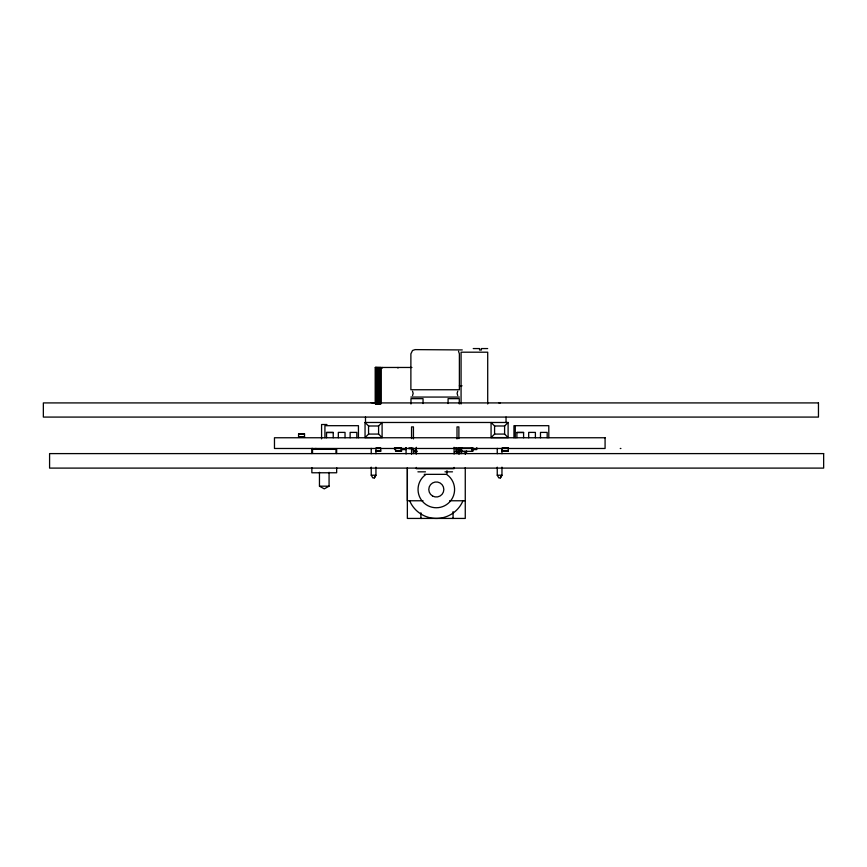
<?xml version="1.0" encoding="UTF-8"?>
<svg xmlns="http://www.w3.org/2000/svg" width="867" height="867" viewBox="0 0 867 867"><rect width="100%" height="100%" fill="white"/><g stroke="black" fill="none" stroke-linecap="round" stroke-linejoin="round"><path stroke-width="1.3" d="M406.07 453.961L406.07 447.654L406.07 449.583L400.955 449.583M407.36 468.321L407.36 500.768L423.031 500.768M415.64 448.304L415.065 451.653M459.445 453.658L459.304 448.304M461.114 453.658L461.547 451.653M462.902 500.768L462.414 502.015A28.958 28.958 0 0 1 410.828 503.228L409.744 500.768M412.54 395.558L413.158 393.401L412.54 391.255M457.722 391.255L457.104 393.401L457.722 395.558M371.228 467.15L371.228 475.203L372.81 477.934L374.349 477.934L375.942 475.203L375.942 467.15M497.246 467.15L497.246 475.203L498.828 477.934L500.367 477.934L501.96 475.203L501.96 467.15M374.349 477.934L375.942 475.203L371.228 475.203M500.367 477.934L501.96 475.203L497.246 475.203M368.562 425.99L378.586 425.99L382.098 422.478L382.098 437.586L365.05 437.586L368.562 434.074L368.562 425.99L365.05 422.478L508.105 422.478L508.105 437.586L491.069 437.586L491.069 422.478L494.58 425.99L494.58 434.074L491.069 437.586M494.58 425.99L504.605 425.99L508.105 422.478M425.664 474.683L425.047 475.094A18.272 18.272 0 0 0 422.858 501.841A18.272 18.272 0 0 0 449.702 501.917L451.479 499.685A18.272 18.272 0 0 0 448.759 476.102L446.971 474.683L446.971 470.673M329.07 472.298L329.07 486.181L324.258 488.858L319.457 486.181L319.457 472.298M421.449 518.433L420.907 518.433L420.896 512.755M473.241 348.567L479.549 348.567L479.549 350.019L481.369 350.019L481.369 348.567L487.677 348.567M375.281 367.467L411.933 367.467M459.337 385.804L462.035 385.804M410.882 397.064L459.38 397.064M371 402.678L376.267 402.678M372.81 402.841L374.349 402.841M498.828 402.841L500.367 402.841M326.946 424.516L321.581 424.516L321.581 438.875M326.534 432.535L333.231 432.535M516.895 432.535L523.592 432.535M368.562 434.074L378.586 434.074L382.098 437.586M494.58 434.074L504.605 434.074L508.105 437.586M298.573 434.194L304.512 434.194M298.573 436.795L304.512 436.795M375.985 447.979L380.743 447.979L380.743 451.317L375.985 451.317M412.28 447.979L408.921 447.979L408.921 448.64L412.237 448.64M380.743 448.347L375.985 448.347L375.942 453.712M395.58 448.347L401.529 448.347M453.929 448.304L462.458 447.979M502.253 448.347L508.203 448.347M620.252 448.477L620.913 448.477M311.86 448.651L312.532 448.651M311.86 449.312L335.984 449.312M471.67 449.583L476.785 449.583L476.785 447.654M375.985 450.948L380.743 450.948M395.58 450.948L401.529 450.948M417.07 450.981L413.461 450.905L413.169 448.673M459.868 450.981L462.458 451.317M502.253 450.948L508.203 450.948M417.07 451.653L413.418 451.62M454.525 451.653L463.531 451.62A1.203 1.203 0 0 0 464.073 451.306M417.916 471.832L425.469 471.832M444.966 471.832L452.509 471.832M424.212 474.347L446.223 474.347M319.457 486.181L329.07 486.181M449.605 500.768L465.265 500.768M452.531 518.423L453.073 518.433L453.073 511.606M462.274 349.932L415.109 349.618L412.529 350.485L410.882 353.834L410.882 389.749L459.38 389.749L459.38 353.834L458.513 351.265M461.309 448.304L461.688 450.092M415.401 451.653L415.835 453.658M466.554 450.916L466.554 453.441M548.8 437.759L548.8 425.686L513.947 425.686L513.947 437.759M547.185 437.759L547.185 432.395L540.488 432.395L540.488 437.759M535.394 437.759L535.394 432.395L528.686 432.395L528.686 437.759M523.592 437.759L523.592 432.395L516.895 432.395L516.895 437.759M515.28 425.686L515.28 437.759M506.035 417.049L506.035 422.467M504.605 425.99L504.605 434.074M501.96 448.337L501.96 453.712M497.246 448.337L497.246 453.712M487.709 404L487.709 352.197L461.071 352.197L461.071 404M471.388 447.979L472.493 448.347L472.493 450.948L471.388 451.317M465.265 467.681L465.265 518.433L407.36 518.433L407.36 467.681M461.873 450.981L461.873 451.653M461.352 448.347L461.352 450.948M459.282 403.979L459.282 398.657L448.076 398.657L448.076 403.534M458.881 438.594L458.881 426.9L456.996 426.9L456.996 438.908M458.881 447.686L458.881 454.178M458.448 447.979L458.448 451.653M456.996 448.25L456.996 453.593M455.944 447.979L455.944 451.653M454.091 447.307L454.091 454.015M454.091 467.432L454.091 468.689L416.344 468.689L416.344 467.432M423.053 403.534L423.053 398.657L410.98 398.657L410.98 403.979M416.344 447.307L416.344 454.015M413.44 438.908L413.44 426.9L411.554 426.9L411.554 438.594M413.44 448.25L413.44 453.593M411.554 447.686L411.554 454.178M397.964 367.467L397.964 368.085M394.55 447.643L394.55 449.583M382.314 367.467L382.314 368.085M381.003 367.467L381.003 403.859M380.624 367.467L380.624 403.859M380.245 367.467L380.245 403.859M379.865 367.467L379.865 403.859M379.497 367.467L379.497 403.859M379.139 367.467L379.139 403.859M378.781 367.467L378.781 403.859M378.586 425.99L378.586 434.074M378.445 367.467L378.445 403.859M378.11 367.467L378.11 403.859M377.795 367.467L377.795 403.859M377.492 367.467L377.492 403.859M377.199 367.467L377.199 403.859M376.928 367.467L376.928 403.859M376.679 367.467L376.679 403.859M376.441 367.467L376.441 403.859M376.224 367.467L376.224 403.859M376.029 367.467L376.029 403.859M375.855 367.467L375.855 403.859M375.704 367.467L375.704 403.859M375.465 367.467L375.574 403.859M375.378 367.467L375.281 403.859M371.228 448.337L371.228 453.712M365.495 417.049L365.495 422.467M365.05 422.478L365.05 437.586M358.439 437.759L358.439 425.686L324.919 425.686L324.919 437.759M356.825 437.759L356.825 432.395L350.127 432.395L350.127 437.759M345.033 437.759L345.033 432.395L338.325 432.395L338.325 437.759M336.656 453.56L336.656 448.651L332.635 448.651L332.538 449.312M336.656 467.616L336.656 472.775L311.86 472.775L311.86 467.616M335.984 448.651L335.984 453.333M333.231 437.759L333.231 432.395L326.534 432.395L326.534 437.759M315.881 448.38L315.881 449.312M312.532 448.38L312.532 453.333M311.86 448.38L311.86 453.56M465.265 451.447L465.265 453.972L465.265 451.404M818.459 402.917L43.35 402.917L43.35 417.081L818.459 417.081L818.459 402.917M304.512 433.825L298.573 433.825L298.573 437.174L304.512 437.174L304.512 433.825M605.079 437.759L274.471 437.759L274.471 448.477L605.079 448.477L605.079 437.759M401.529 447.979L395.58 447.979L395.58 451.317L401.529 451.317L401.529 447.979M472.873 447.979L460.973 447.979L460.973 451.317L472.873 451.317L472.873 447.979M508.203 447.979L502.253 447.979L502.253 451.317L508.203 451.317L508.203 447.979M823.65 453.604L49.582 453.604L49.582 468.104L823.65 468.104L823.65 453.604M432.546 496A7.532 7.532 0 0 0 443.839 489.476A7.532 7.532 0 0 0 432.546 482.962A7.532 7.532 0 0 0 432.546 496"/></g></svg>
